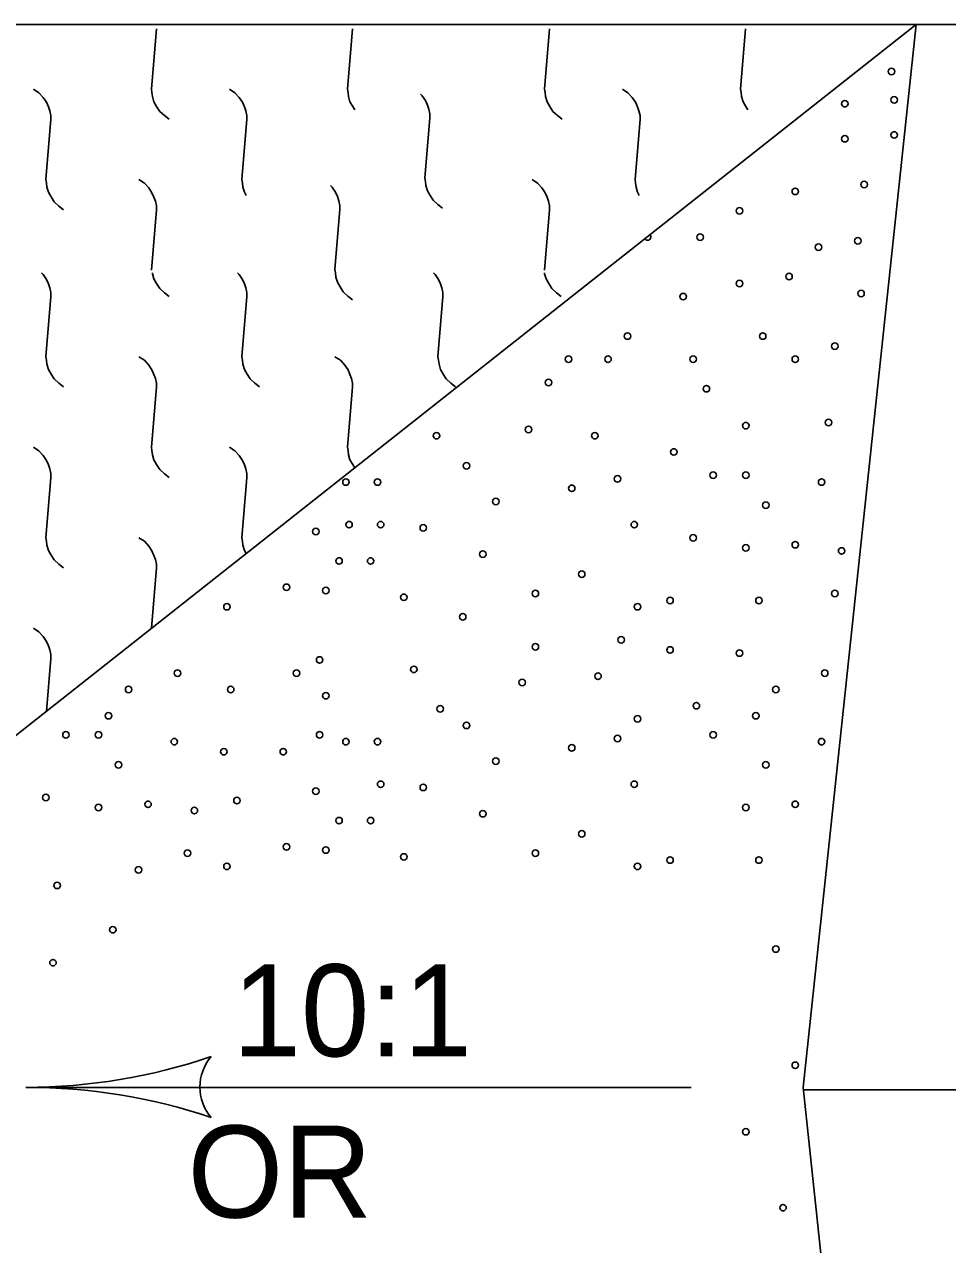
# Model space of a CAD drawing. Extents: x 503 to 668, y 444 to 544.
# Drawn here: x 540.58 to 547.61, y 515.74 to 525.02 of the extents above; entities that cross this region are included whole.
import ezdxf

# ---------------------------------------------------------------- set-up
doc = ezdxf.new("R2010")
doc.units = 0
for name, color, linetype in [('Level 1', 7, 'Continuous'), ('Level 2', 7, 'Continuous'), ('R_PL_PSH_PR', 7, 'Continuous')]:
    doc.layers.add(name, color=color, linetype=linetype)

msp = doc.modelspace()

# ---------------------------------------------------------------- linework, layer by layer
at = {"layer": 'Level 1'}
for centre, radius, start, end in [((540.586, 521.3358), 4.4041, 270.10399, 288.77278), ((542.2688, 516.9343), 0.3523, 138.87859, 220.99528), ((540.586, 521.3358), 4.4041, 270.09177, 270.10399), ((540.602, 512.5277), 4.4041, 71.45115, 90.09788)]:
    msp.add_arc(centre, radius, start, end, dxfattribs=at)
at = {"layer": 'Level 2'}
for p, q in [((537.1021, 516.9132), (547.3675, 525.0174)), ((541.5865, 524.9838), (541.5482, 524.5249)), ((543.0779, 524.9838), (543.0396, 524.5249)), ((544.5772, 524.9838), (544.5389, 524.5249)), ((546.0687, 524.9838), (546.0304, 524.5249)), ((546.5074, 516.9318), (547.3675, 525.0174)), ((543.6669, 524.3073), (543.6286, 523.8484)), ((540.7834, 524.2954), (540.7451, 523.8365)), ((542.2748, 524.2954), (542.2365, 523.8365)), ((545.2656, 524.2954), (545.2273, 523.8365)), ((541.5865, 523.607), (541.5482, 523.1481)), ((542.9817, 523.6113), (542.9434, 523.1524)), ((544.5772, 523.607), (544.5389, 523.1481)), ((540.7834, 522.9479), (540.7451, 522.489)), ((542.2748, 522.9479), (542.2365, 522.489)), ((543.7663, 522.9479), (543.728, 522.489)), ((541.5865, 522.2595), (541.5482, 521.8006)), ((543.0779, 522.2595), (543.0396, 521.8006)), ((540.7834, 521.5712), (540.7451, 521.1122)), ((542.2748, 521.5712), (542.2365, 521.1122)), ((541.5865, 520.8828), (541.5482, 520.4239)), ((540.7834, 520.1944), (540.7499, 519.793)), ((545.6552, 516.9318), (540.594, 516.9318)), ((547.3675, 508.809), (546.5074, 516.9318)), ((621.0887, 516.9132), (546.5074, 516.9132))]:
    msp.add_line(p, q, dxfattribs=at)
for points in [[(540.7834, 524.2954), (540.7832, 524.3245), (540.775, 524.3601), (540.7641, 524.3915), (540.7491, 524.4258), (540.7244, 524.4626), (540.6916, 524.4982), (540.6497, 524.5249)], [(541.5483, 524.5249), (541.5522, 524.4998), (541.5562, 524.4684), (541.5672, 524.4287), (541.5877, 524.3931), (541.611, 524.3562), (541.6465, 524.3234), (541.6823, 524.2954)], [(542.2748, 524.2954), (542.2747, 524.3245), (542.2665, 524.3601), (542.2556, 524.3915), (542.2406, 524.4258), (542.2159, 524.4626), (542.183, 524.4982), (542.1412, 524.5249)], [(543.0398, 524.5249), (543.0437, 524.4998), (543.0477, 524.4684), (543.0587, 524.4287), (543.0792, 524.3931), (543.0947, 524.3685)], [(543.6669, 524.3073), (543.6667, 524.3364), (543.6586, 524.372), (543.6477, 524.4034), (543.6326, 524.4377), (543.6079, 524.4746), (543.5956, 524.4879)], [(544.5391, 524.5249), (544.5429, 524.4998), (544.547, 524.4684), (544.558, 524.4287), (544.5785, 524.3931), (544.6017, 524.3562), (544.6373, 524.3234), (544.673, 524.2954)], [(545.2656, 524.2954), (545.2654, 524.3245), (545.2573, 524.3601), (545.2464, 524.3915), (545.2313, 524.4258), (545.2066, 524.4626), (545.1738, 524.4982), (545.1319, 524.5249)], [(546.0305, 524.5249), (546.0344, 524.4998), (546.0384, 524.4684), (546.0495, 524.4287), (546.07, 524.3931), (546.0855, 524.3685)], [(540.7452, 523.8365), (540.7491, 523.8114), (540.7531, 523.78), (540.7641, 523.7403), (540.7846, 523.7047), (540.8079, 523.6679), (540.8434, 523.635), (540.8792, 523.607)], [(541.5865, 523.607), (541.5863, 523.6362), (541.5781, 523.6717), (541.5672, 523.7031), (541.5522, 523.7374), (541.5275, 523.7743), (541.4947, 523.8098), (541.4528, 523.8365)], [(542.2367, 523.8365), (542.2406, 523.8114), (542.2446, 523.78), (542.2556, 523.7403), (542.2692, 523.7167)], [(543.6287, 523.8484), (543.6326, 523.8233), (543.6366, 523.7919), (543.6477, 523.7522), (543.6682, 523.7166), (543.6914, 523.6798), (543.727, 523.6469), (543.7627, 523.619)], [(544.5772, 523.607), (544.5771, 523.6362), (544.5689, 523.6717), (544.558, 523.7031), (544.5429, 523.7374), (544.5183, 523.7743), (544.4854, 523.8098), (544.4436, 523.8365)], [(545.2274, 523.8365), (545.2313, 523.8114), (545.2353, 523.78), (545.2464, 523.7403), (545.2599, 523.7167)], [(542.9817, 523.6113), (542.9816, 523.6404), (542.9734, 523.676), (542.9625, 523.7074), (542.9475, 523.7417), (542.9228, 523.7785), (542.9105, 523.7919)], [(540.7834, 522.9479), (540.7832, 522.977), (540.775, 523.0126), (540.7641, 523.044), (540.7491, 523.0783), (540.7244, 523.1151), (540.7121, 523.1285)], [(541.5483, 523.1481), (541.5484, 523.1477)], [(541.5552, 523.1285), (541.5562, 523.1209), (541.5672, 523.0811), (541.5877, 523.0456), (541.611, 523.0087), (541.6465, 522.9759), (541.6823, 522.9479)], [(542.2748, 522.9479), (542.2747, 522.977), (542.2665, 523.0126), (542.2556, 523.044), (542.2406, 523.0783), (542.2159, 523.1151), (542.2036, 523.1285)], [(542.9436, 523.1524), (542.9475, 523.1273), (542.9515, 523.0959), (542.9625, 523.0562), (542.983, 523.0206), (543.0063, 522.9837), (543.0418, 522.9509), (543.0775, 522.9229)], [(543.7663, 522.9479), (543.7662, 522.977), (543.758, 523.0126), (543.7471, 523.044), (543.732, 523.0783), (543.7074, 523.1151), (543.695, 523.1285)], [(544.5381, 523.1285), (544.5392, 523.1209), (544.5502, 523.0811), (544.5707, 523.0456), (544.5939, 523.0087), (544.6295, 522.9759), (544.6652, 522.9479)], [(544.5391, 523.1481), (544.5391, 523.1477)], [(540.7452, 522.489), (540.7491, 522.4639), (540.7531, 522.4325), (540.7641, 522.3928), (540.7846, 522.3572), (540.8079, 522.3203), (540.8434, 522.2875), (540.8792, 522.2595)], [(541.5865, 522.2595), (541.5863, 522.2886), (541.5781, 522.3242), (541.5672, 522.3556), (541.5522, 522.3899), (541.5275, 522.4267), (541.4947, 522.4623), (541.4528, 522.489)], [(542.2367, 522.489), (542.2406, 522.4639), (542.2446, 522.4325), (542.2556, 522.3928), (542.2761, 522.3572), (542.2994, 522.3203), (542.3349, 522.2875), (542.3706, 522.2595)], [(543.0779, 522.2595), (543.0778, 522.2886), (543.0696, 522.3242), (543.0587, 522.3556), (543.0437, 522.3899), (543.019, 522.4267), (542.9862, 522.4623), (542.9443, 522.489)], [(543.7282, 522.489), (543.732, 522.4639), (543.736, 522.4325), (543.7471, 522.3928), (543.7676, 522.3572), (543.7908, 522.3203), (543.8264, 522.2875), (543.8621, 522.2595)], [(540.7834, 521.5712), (540.7832, 521.6003), (540.775, 521.6358), (540.7641, 521.6672), (540.7491, 521.7015), (540.7244, 521.7384), (540.6916, 521.7739), (540.6497, 521.8006)], [(541.5483, 521.8006), (541.5522, 521.7755), (541.5562, 521.7441), (541.5672, 521.7044), (541.5877, 521.6688), (541.611, 521.632), (541.6465, 521.5991), (541.6823, 521.5712)], [(542.2748, 521.5712), (542.2747, 521.6003), (542.2665, 521.6358), (542.2556, 521.6672), (542.2406, 521.7015), (542.2159, 521.7384), (542.183, 521.7739), (542.1412, 521.8006)], [(543.0398, 521.8006), (543.0437, 521.7755), (543.0477, 521.7441), (543.0587, 521.7044), (543.0792, 521.6688), (543.0947, 521.6442)], [(540.7452, 521.1122), (540.7491, 521.0871), (540.7531, 521.0557), (540.7641, 521.016), (540.7846, 520.9804), (540.8079, 520.9436), (540.8434, 520.9107), (540.8792, 520.8828)], [(541.5865, 520.8828), (541.5863, 520.9119), (541.5781, 520.9475), (541.5672, 520.9789), (541.5522, 521.0131), (541.5275, 521.05), (541.4947, 521.0856), (541.4528, 521.1122)], [(542.2367, 521.1122), (542.2406, 521.0871), (542.2446, 521.0557), (542.2556, 521.016), (542.2692, 520.9925)], [(540.7834, 520.1944), (540.7832, 520.2235), (540.775, 520.2591), (540.7641, 520.2905), (540.7491, 520.3248), (540.7244, 520.3616), (540.6916, 520.3972), (540.6497, 520.4239)], [(541.5483, 520.4239), (541.5484, 520.4234)]]:
    msp.add_lwpolyline(points, dxfattribs=at)
for centre in [(547.1786, 524.6588), (546.8232, 524.4144), (547.1996, 524.443), (546.8232, 524.1478), (547.1996, 524.1764), (546.4467, 523.7475), (546.9709, 523.8), (546.0226, 523.5998), (545.7224, 523.3997), (546.9232, 523.3711), (546.623, 523.3234), (546.3991, 523.0995), (546.0226, 523.0471), (545.5937, 522.947), (546.9471, 522.9708), (545.1696, 522.6468), (546.1989, 522.6468), (546.7469, 522.5705), (544.7217, 522.4705), (545.0219, 522.4705), (545.67, 522.4705), (546.4467, 522.4705), (544.5692, 522.2941), (545.7701, 522.2465), (546.0703, 521.9653), (546.6993, 521.9892), (543.7162, 521.8891), (544.4167, 521.9368), (544.9218, 521.8891), (545.5223, 521.7652), (543.945, 521.6604), (545.8225, 521.5889), (546.0703, 521.5889), (543.0278, 521.5365), (543.2683, 521.5365), (544.7455, 521.4888), (545.0934, 521.5603), (546.6469, 521.5365), (544.1689, 521.3887), (546.2228, 521.3602), (543.0516, 521.2124), (543.2921, 521.2124), (545.222, 521.2124), (542.7991, 521.16), (543.6162, 521.1886), (545.67, 521.1124), (546.0703, 521.0361), (546.4467, 521.0599), (542.9754, 520.9361), (543.2159, 520.9361), (544.0689, 520.9885), (546.7993, 521.0123), (544.8218, 520.836), (542.5751, 520.7359), (542.8753, 520.7121), (543.4684, 520.6597), (544.4691, 520.6883), (546.7469, 520.6883), (542.1224, 520.5882), (545.2459, 520.5882), (545.4937, 520.6358), (546.1703, 520.6358), (543.9164, 520.5119), (544.4691, 520.2832), (545.122, 520.3356), (545.4937, 520.2594), (546.0226, 520.2356), (542.8277, 520.1831), (543.5447, 520.1117), (541.7459, 520.0831), (542.6513, 520.0831), (544.3691, 520.0116), (544.9457, 520.0592), (546.6707, 520.0831), (541.3743, 519.9592), (542.151, 519.9592), (542.8753, 519.9115), (546.299, 519.9592), (545.6938, 519.8353), (541.2218, 519.759), (543.7448, 519.8115), (545.2459, 519.7352), (546.1465, 519.759), (543.945, 519.6856), (540.8977, 519.6141), (541.1455, 519.6141), (541.7221, 519.5617), (542.8277, 519.6141), (543.0278, 519.5617), (543.2683, 519.5617), (545.0934, 519.5855), (545.8225, 519.6141), (546.6469, 519.5617), (542.0986, 519.4855), (542.5513, 519.4855), (544.7455, 519.5141), (541.298, 519.3854), (544.1689, 519.414), (546.2228, 519.3854), (542.7991, 519.1852), (543.2921, 519.2377), (543.6162, 519.2138), (545.222, 519.2377), (540.7452, 519.1376), (541.522, 519.0852), (542.1986, 519.1138), (546.4467, 519.0852), (541.1455, 519.0614), (541.8746, 519.0375), (544.0689, 519.0137), (546.0703, 519.0614), (542.9754, 518.9613), (543.2159, 518.9613), (544.8218, 518.8612), (541.8222, 518.7135), (542.5751, 518.7611), (542.8753, 518.7373), (544.4691, 518.7135), (542.1224, 518.6134), (543.4684, 518.6849), (545.2459, 518.6134), (545.4937, 518.6611), (546.1703, 518.6611), (541.4499, 518.5862), (540.8305, 518.4686), (541.2539, 518.1315), (546.299, 517.9844), (540.7991, 517.8806), (546.4467, 517.1001), (546.0703, 516.5949), (546.3532, 516.0171)]:
    msp.add_circle(centre, 0.0248, dxfattribs=at)
msp.add_arc((545.3221, 523.3997), 0.0248, 212.81251, 43.76781, dxfattribs=at)
at = {"layer": 'R_PL_PSH_PR'}
msp.add_line((516.6513, 525.0174), (647.9815, 525.0174), dxfattribs=at)

# ---------------------------------------------------------------- texts
at = {"layer": 'Level 2'}
for s, p in [('10:1', (542.1648, 517.1681)), ('   OR', (541.0426, 515.9419))]:
    msp.add_text(s, height=0.7, dxfattribs=at).set_placement(p)

doc.saveas('drawing.dxf')
